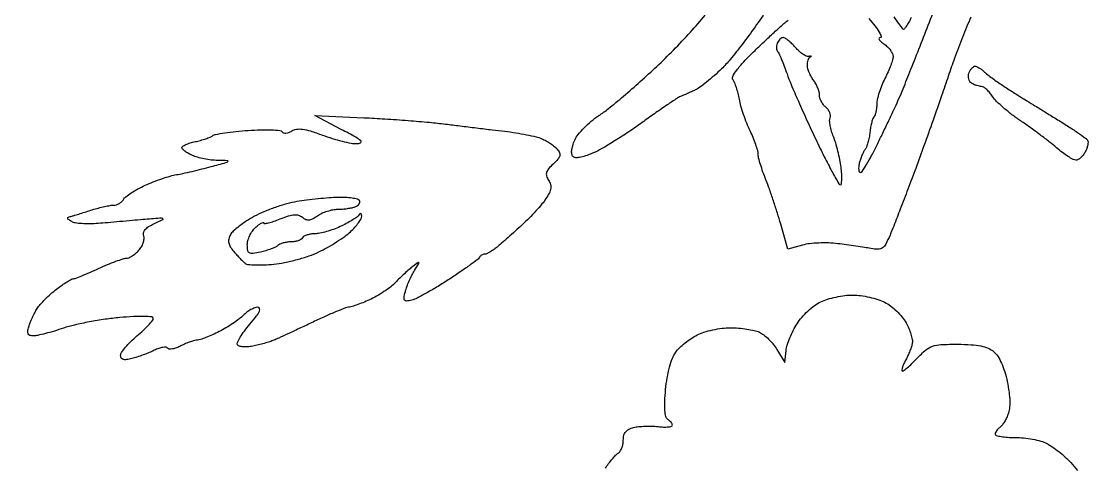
# Model space of a CAD drawing. Extents: x 0 to 102, y 0 to 135.
# Drawn here: x 32.89 to 55.12, y 17.5 to 26.73 of the extents above; entities that cross this region are included whole.
import ezdxf

# ---------------------------------------------------------------- set-up
doc = ezdxf.new("R2010")
doc.units = 0
doc.header["$MEASUREMENT"] = 0

msp = doc.modelspace()

# ---------------------------------------------------------------- linework, layer by layer
for points in [[(30.835569, 68.0607, 0.000004), (30.856286, 64.932268, 0.000002), (30.883525, 60.825814, 0.000002), (30.912326, 56.488502, 0.000002), (30.938318, 52.5789, -0.000116)], [(31.042661, 24.1956, 0.000001), (31.037549, 23.023692, 0.000001), (31.032419, 21.846099, 0.000001), (31.02793, 20.814404, 0.000005), (31.025166, 20.1771, 0.006013)], [(50.42879, 26.787811, -0.014957), (50.553693, 26.637052, -0.030672), (50.64037, 26.510529, -0.046841), (50.682587, 26.422166, -0.521527), (50.663766, 26.3952, 0.263801), (50.640976, 26.382277, 0.2742), (50.640877, 26.356514, 0.08168), (50.676045, 26.314282, 0.025604), (50.741176, 26.263503, -0.040715), (50.813116, 26.203837, -0.041449), (50.873968, 26.133634, -0.044883), (50.915995, 26.063777, -0.113458), (50.9292, 26.006333, -0.07386), (50.918996, 25.937632, -0.014899), (50.879497, 25.820292, -0.015428), (50.824772, 25.685378, -0.013886), (50.76, 25.5492, 0.02153), (50.695232, 25.407488, 0.019488), (50.640502, 25.255989, 0.019925), (50.602218, 25.116492, 0.057063), (50.5908, 25.01677, -0.025459), (50.586675, 24.935799, -0.028286), (50.57433, 24.858507, -0.029309), (50.556395, 24.794579, -0.113805), (50.534734, 24.759934, 0.112909), (50.511218, 24.722471, 0.019445), (50.486533, 24.641752, 0.020305), (50.464704, 24.542878, 0.016913), (50.44938, 24.436344, -0.020376), (50.432901, 24.327152, -0.020717), (50.407655, 24.220275, -0.021025), (50.378033, 24.1295, -0.075684), (50.348465, 24.07646, 0.04762), (50.317712, 24.027891, 0.018306), (50.28419, 23.955316, 0.01793), (50.253335, 23.8734, 0.021076), (50.230239, 23.79375, 0.031927), (50.217244, 23.720784, 0.055436), (50.217142, 23.659315, 0.081791), (50.228785, 23.617622, 0.291689), (50.251089, 23.6034, 0.253446), (50.287655, 23.623208, 0.008032), (50.380788, 23.771146, 0.01379), (50.485955, 23.955587, 0.008913), (50.597905, 24.17445, 0.001607), (50.71603, 24.417885, 0.001342), (50.839957, 24.677159, 0.001354), (50.952049, 24.914958, 0.003698), (51.029607, 25.0839, 0.009143), (51.115523, 25.284478, 0.001434), (51.276436, 25.683238, 0.001594), (51.463308, 26.154535, 0.00139), (51.655961, 26.649, 0.000377), (51.852584, 27.158979, 0.00036)], [(48.321384, 26.982941, -0.009467), (48.073497, 26.618754, -0.008818), (47.806201, 26.255364, -0.008832), (47.557296, 25.940864, -0.029336), (47.378409, 25.747223, -0.011034), (47.225398, 25.606309, -0.011402), (47.067953, 25.473858, -0.011179), (46.926601, 25.365454, -0.047069), (46.834875, 25.310744, -0.00341), (46.757451, 25.274586, -0.002572), (46.671903, 25.235873, -0.0026), (46.591126, 25.200321, -0.006009), (46.53, 25.174664, 0.048419), (46.451389, 25.133525, 0.003785), (46.253992, 25.002363, 0.005132), (46.020872, 24.8414, 0.003901), (45.7686, 24.660397, -0.008906), (45.498284, 24.470517, -0.007926), (45.210769, 24.282681, -0.00798), (44.94681, 24.121975, -0.024197), (44.760602, 24.024432, -0.019005), (44.596878, 23.955952, -0.03938), (44.46377, 23.917759, -0.052296), (44.363463, 23.908078, -0.19676), (44.306345, 23.932015, -0.153613), (44.27971, 23.983107, -0.068988), (44.276807, 24.059558, -0.051657), (44.296873, 24.157032, -0.027625), (44.340408, 24.272173, -0.063386), (44.411043, 24.389128, -0.026106), (44.533635, 24.528305, -0.025319), (44.682402, 24.665746, -0.02965), (44.836964, 24.779852, 0.025408), (45.036235, 24.924369, 0.006276), (45.3476, 25.181779, 0.006406), (45.697096, 25.485957, 0.006375), (46.039245, 25.799465, 0.010567), (46.381791, 26.135381, 0.00875), (46.732522, 26.506963, 0.008857), (47.04215, 26.859047, 0.023385)], [(52.538541, 26.820457, 0.005682), (52.36662, 26.400223, 0.005656), (52.201025, 25.967718, 0.008842), (52.069354, 25.5915, -0.003473), (51.934403, 25.192212, -0.001683), (51.756558, 24.683372, -0.001669), (51.567765, 24.154615, -0.002403), (51.396862, 23.688, -0.001301), (51.236271, 23.259397, -0.001441), (51.078806, 22.846051, -0.001334), (50.942465, 22.494044, -0.007463), (50.866123, 22.306792, -0.019242), (50.778154, 22.120191, -0.120799), (50.70925, 22.04154, -0.157879), (50.620874, 22.01442, -0.039897), (50.469289, 22.028891, 0.005544), (50.34042, 22.050196, 0.002124), (50.160742, 22.077076, 0.002103), (49.96544, 22.104609, 0.002584), (49.782885, 22.128602, 0.023699), (49.597169, 22.14314, 0.017834), (49.392282, 22.142129, 0.018131), (49.199302, 22.127269, 0.039092), (49.053091, 22.098959), (48.750511, 22.015413), (48.603483, 22.534456, 0.00695), (48.535564, 22.762113, 0.004826), (48.452783, 23.017469, 0.004868), (48.368541, 23.261126, 0.010003), (48.296928, 23.449883, -0.010814), (48.235856, 23.611646, -0.012118), (48.184261, 23.769912, -0.011461), (48.14681, 23.906305, -0.061341), (48.1374, 23.98272, 0.068841), (48.127143, 24.056865, 0.014739), (48.088107, 24.181115, 0.015138), (48.033831, 24.323514, 0.013912), (47.969594, 24.466493, -0.017822), (47.901327, 24.621675, -0.012421), (47.835005, 24.801159, -0.012547), (47.779926, 24.976711, -0.025245), (47.747063, 25.118056, 0.016821), (47.720524, 25.241591, 0.017593), (47.686074, 25.361204, 0.017545), (47.649176, 25.462068, 0.070836), (47.616289, 25.518557, -0.295583), (47.609714, 25.588399, -0.039849), (47.691923, 25.719349, -0.029549), (47.840614, 25.896119, -0.010679), (48.07147, 26.129587, -0.003336), (48.286061, 26.334772, -0.00396), (48.491528, 26.525571, -0.00345), (48.667181, 26.683904, -0.025248), (48.755472, 26.754747, 0.042464)], [(51.304536, 26.807826, -0.009487), (51.254027, 26.714535, -0.014545), (51.206436, 26.635907, -0.008949), (51.164399, 26.573295, -0.245149), (51.147347, 26.5644, -0.238848), (51.128635, 26.573879, -0.002864), (51.046024, 26.687839, -0.007814), (50.952009, 26.823539, -0.004937)], [(44.973873, 17.478542, -0.016748), (45.041574, 17.577357, -0.016679), (45.115825, 17.671558, -0.016771), (45.186084, 17.749373, -0.060651), (45.237819, 17.791354, 0.108977), (45.279154, 17.832051, 0.05016), (45.313939, 17.899554, 0.046374), (45.337615, 17.980995, 0.047593), (45.3456, 18.064692, -0.061214), (45.357708, 18.163223, -0.110723), (45.393986, 18.235516, -0.106506), (45.45881, 18.287184, -0.053758), (45.55733, 18.323517, -0.035748), (45.659418, 18.341508, -0.016588), (45.793776, 18.350901, -0.016336), (45.936156, 18.351465, -0.02188), (46.06493, 18.342117, 0.019697), (46.178361, 18.333385, 0.033026), (46.273888, 18.336116, 0.036744), (46.34333, 18.347899, 0.345116), (46.3608, 18.370195, 0.118428), (46.354019, 18.398423, 0.048703), (46.332681, 18.431799, 0.044573), (46.301698, 18.464708, 0.043246), (46.265075, 18.491976, -0.200497), (46.224772, 18.548253, -0.038841), (46.205921, 18.67462, -0.029406), (46.203791, 18.857518, -0.011491), (46.221498, 19.109583, -0.018805), (46.253385, 19.352128, -0.023672), (46.301855, 19.573388, -0.026137), (46.361791, 19.757168, -0.066175), (46.428987, 19.880264, -0.042809), (46.509222, 19.972228, -0.021977), (46.623909, 20.073607, -0.021671), (46.751976, 20.168284, -0.03044), (46.874414, 20.240419, -0.042726), (47.014048, 20.297188, -0.022198), (47.196161, 20.344925, -0.021903), (47.388825, 20.377634, -0.03102), (47.562369, 20.388469, -0.020184), (47.729477, 20.381775, -0.017849), (47.902555, 20.361592, -0.018211), (48.057197, 20.332141, -0.050771), (48.161737, 20.296791, -0.060083), (48.250542, 20.242644, -0.028089), (48.351643, 20.153302, -0.027339), (48.448448, 20.046479, -0.034352), (48.525268, 19.937241), (48.6873, 19.6695), (48.715275, 19.914642, -0.047283), (48.739771, 20.030638, -0.020352), (48.793048, 20.179678, -0.019922), (48.863084, 20.334896, -0.024856), (48.940752, 20.472649, -0.03927), (49.037894, 20.602687, -0.0268), (49.166868, 20.734718, -0.027079), (49.305887, 20.849311, -0.048079), (49.433163, 20.925457, -0.037866), (49.572616, 20.979124, -0.02095), (49.749517, 21.024253, -0.020787), (49.933605, 21.055156, -0.031287), (50.095986, 21.065269, -0.033091), (50.258101, 21.054469, -0.022075), (50.441358, 21.021725, -0.022257), (50.617038, 20.97396, -0.040036), (50.755075, 20.917219, -0.044709), (50.87769, 20.840449, -0.028749), (51.005423, 20.731494, -0.028836), (51.119037, 20.609398, -0.047234), (51.198439, 20.49268, -0.026165), (51.254883, 20.37603, -0.026299), (51.298726, 20.254318, -0.027237), (51.325439, 20.144543, -0.087746), (51.326128, 20.06968, -0.035782), (51.309202, 19.999722, -0.014992), (51.276961, 19.908255, -0.014743), (51.236486, 19.81208, -0.01855), (51.193159, 19.725704, 0.018475), (51.153977, 19.64762, 0.027619), (51.126168, 19.576538, 0.026286), (51.110507, 19.518857, 0.2548), (51.117422, 19.495378, 0.37555), (51.14116, 19.493788, 0.012136), (51.221935, 19.558559, 0.017861), (51.318651, 19.64614, 0.010755), (51.427249, 19.756424, -0.026531), (51.60762, 19.928393, -0.094159), (51.74563, 20.007549, -0.072767), (51.921126, 20.040882, -0.011854), (52.268523, 20.047385, -0.014199), (52.546126, 20.038114, -0.035579), (52.746897, 20.011272, -0.049074), (52.897152, 19.964446, -0.07409), (53.013946, 19.893147, -0.078481), (53.095089, 19.800287, -0.034672), (53.172305, 19.656286, -0.030782), (53.239962, 19.477272, -0.023782), (53.292036, 19.275228, -0.017068), (53.329764, 19.056175, -0.028878), (53.344398, 18.870595, -0.034841), (53.336855, 18.715854, -0.061318), (53.306358, 18.591684, -0.02486), (53.268162, 18.504525, -0.025279), (53.221693, 18.422088, -0.026071), (53.174121, 18.35488, -0.087504), (53.134018, 18.319125, 0.054302), (53.099661, 18.292346, 0.049193), (53.070584, 18.257959, 0.052349), (53.050729, 18.221529, 0.098924), (53.0442, 18.188851, 0.334289), (53.066076, 18.159787, 0.027059), (53.165127, 18.136987, 0.027896), (53.298059, 18.121448, 0.017086), (53.455867, 18.117277, -0.026996), (53.631367, 18.109158, -0.021751), (53.818277, 18.082111, -0.022263), (53.989047, 18.041817, -0.051276), (54.111517, 17.993086, -0.032144), (54.223056, 17.925401, -0.015115), (54.358384, 17.824661, -0.014907), (54.494294, 17.710195, -0.020295), (54.6093, 17.598598, -0.031593), (54.746886, 17.43415, -0.078238)]]:
    msp.add_lwpolyline(points, format="xyb")
for points in [[(48.654611, 26.3952, 0.13108), (48.622139, 26.386538, 0.062973), (48.587487, 26.360353, 0.055997), (48.556044, 26.321944, 0.051978), (48.53298, 26.276571, 0.047351), (48.519295, 26.227462, 0.051414), (48.515609, 26.178011, 0.057657), (48.521757, 26.135463, 0.13244), (48.537768, 26.107632, -0.090362), (48.563984, 26.069734, -0.006307), (48.616069, 25.950653, -0.008783), (48.67424, 25.80591, -0.006493), (48.733676, 25.643882, 0.014976), (48.818441, 25.424393, 0.003863), (48.968457, 25.075641, 0.003927), (49.145822, 24.680387, 0.003989), (49.328474, 24.29002, 0.004871), (49.50501, 23.929507, 0.007814), (49.663379, 23.625849, 0.002682), (49.80401, 23.369474, 0.272379), (49.837786, 23.3496, 0.373768), (49.859012, 23.368044, 0.024729), (49.866931, 23.455218, 0.026144), (49.865638, 23.571288, 0.01549), (49.852587, 23.70915, 0.017456), (49.827065, 23.867026, 0.011915), (49.787571, 24.044458, 0.012021), (49.741239, 24.213922, 0.023624), (49.694888, 24.345723, -0.024769), (49.655013, 24.459942, -0.027199), (49.628058, 24.574057, -0.028063), (49.615965, 24.673125, -0.108362), (49.625201, 24.734019, 0.118702), (49.631824, 24.784636, 0.068821), (49.616949, 24.844481, 0.062576), (49.583958, 24.904016, 0.061842), (49.53715, 24.953805, -0.056255), (49.487114, 25.005854, -0.043365), (49.444808, 25.072352, -0.044508), (49.415919, 25.142436, -0.07565), (49.4064, 25.204989, 0.065775), (49.39763, 25.271364, 0.030474), (49.369913, 25.353991, 0.029537), (49.329736, 25.438533, 0.036233), (49.282191, 25.51188, -0.034892), (49.234446, 25.585104, -0.028514), (49.193677, 25.669279, -0.029401), (49.165072, 25.751386, -0.064433), (49.155291, 25.8171, -0.041895), (49.158954, 25.873671, -0.045823), (49.172029, 25.927105, -0.050902), (49.191877, 25.97001, -0.132233), (49.21605, 25.993584, 0.04577), (49.23364, 26.005655, 0.565228), (49.232649, 26.012167, 0.140163), (49.217838, 26.013839, 0.014895), (49.183458, 26.007015, -0.16464), (49.134702, 26.011938, -0.040363), (49.063239, 26.051693, -0.037015), (48.984396, 26.113181, -0.029697), (48.909068, 26.190081, 0.019517), (48.835205, 26.268619, 0.024651), (48.760752, 26.334946, 0.023985), (48.69464, 26.3832, 0.146671)], [(52.624208, 25.803, -0.102682), (52.658446, 25.795894, -0.030823), (52.706136, 25.771614, -0.029468), (52.757602, 25.737046, -0.028107), (52.805507, 25.696153, 0.022695), (52.865406, 25.643893, 0.007248), (52.959015, 25.571614, 0.007216), (53.065733, 25.494033, 0.007994), (53.1711, 25.42223, 0.001317), (53.278421, 25.351984, 0.001151), (53.391016, 25.279079, 0.001157), (53.493064, 25.213669, 0.00345), (53.56335, 25.169526, 0.000663), (53.648629, 25.116941, 0.000078), (53.838358, 25.000336, 0.000094), (54.063973, 24.861784, 0.000077), (54.305127, 24.713802, -0.005026), (54.53952, 24.566755, -0.007172), (54.744352, 24.431181, -0.004254), (54.913541, 24.313552, -0.100633), (54.953139, 24.2714, -0.142418), (54.964096, 24.231905, -0.044477), (54.957823, 24.17012, -0.040368), (54.938053, 24.0989, -0.034997), (54.906336, 24.028148, -0.043078), (54.863729, 23.96276, -0.046564), (54.811532, 23.907474, -0.051667), (54.758007, 23.869437, -0.129853), (54.712073, 23.857398, -0.124824), (54.655371, 23.871895, -0.018307), (54.55251, 23.932893, -0.019726), (54.434102, 24.015885, -0.015785), (54.3132, 24.114122, 0.012279), (54.168301, 24.233555, 0.005565), (53.973084, 24.383092, 0.005506), (53.763548, 24.536357, 0.007511), (53.571158, 24.669536, -0.015857), (53.390546, 24.799072, -0.015378), (53.216602, 24.941076, -0.015483), (53.071497, 25.075274, -0.053408), (52.990378, 25.174212, 0.029824), (52.931703, 25.253073, 0.035098), (52.866943, 25.31993, 0.037703), (52.805454, 25.367239, 0.142691), (52.75952, 25.381295, -0.053362), (52.71497, 25.386672, -0.025954), (52.6598, 25.402455, -0.025399), (52.603505, 25.425026, -0.03334), (52.554885, 25.451509, -0.107533), (52.517429, 25.488537, -0.081093), (52.494024, 25.541651, -0.076557), (52.487896, 25.602471, -0.078664), (52.500486, 25.661714, -0.040012), (52.526362, 25.715779, -0.04825), (52.559194, 25.761497, -0.055425), (52.593699, 25.793057, -0.158842)], [(39.9735, 24.737139, -0.004524), (40.411725, 24.713004, -0.003487), (40.889295, 24.679018, -0.003526), (41.335142, 24.640997, -0.008412), (41.6655, 24.604862, 0.000669), (41.964725, 24.567435, 0.000456), (42.305023, 24.525648, 0.000459), (42.63332, 24.485944, 0.000926), (42.8922, 24.455364, -0.010243), (43.118496, 24.424347, -0.010191), (43.343716, 24.384042, -0.010084), (43.538982, 24.340862, -0.038804), (43.657077, 24.302333, -0.028489), (43.747195, 24.258812, -0.021978), (43.84021, 24.20168, -0.022436), (43.922582, 24.140399, -0.048434), (43.978626, 24.084814, -0.071753), (44.024142, 24.010487, -0.171111), (44.028434, 23.946774, -0.114048), (43.990608, 23.877336, -0.023721), (43.892967, 23.777311, 0.027277), (43.796876, 23.677464, 0.10825), (43.756606, 23.603048, 0.145754), (43.757261, 23.531093, 0.06501), (43.797007, 23.444063, -0.067082), (43.836709, 23.356172, -0.108029), (43.84285, 23.274563, -0.082993), (43.813985, 23.183113, -0.027316), (43.742937, 23.060722, -0.028412), (43.661891, 22.951271, -0.01067), (43.536669, 22.807205, -0.01053), (43.393341, 22.655778, -0.012591), (43.251867, 22.519519, -0.002295), (43.108243, 22.389203, -0.002072), (42.95846, 22.255666, -0.002075), (42.823254, 22.137123, -0.006594), (42.731502, 22.05945, -0.019127), (42.657111, 22.002774, -0.022215), (42.582138, 21.95489, -0.021931), (42.515918, 21.920407, -0.109495), (42.475283, 21.9114, 0.074955), (42.443898, 21.906669, 0.061382), (42.412912, 21.892762, 0.062882), (42.386982, 21.872215, 0.089461), (42.3705, 21.84795, -0.127978), (42.340562, 21.810379, -0.003775), (42.176625, 21.689367, -0.007324), (41.979065, 21.550204, -0.00496), (41.7501, 21.397193, -0.00813), (41.509443, 21.245329, -0.009504), (41.276062, 21.109318, -0.008598), (41.075146, 21.001774, -0.055734), (40.967952, 20.961069, -0.028758), (40.860273, 20.939906, -0.269692), (40.818294, 20.957176, -0.208801), (40.806114, 21.006528, -0.017899), (40.833285, 21.136875, -0.026662), (40.864023, 21.238172, -0.015005), (40.911456, 21.357645, -0.014943), (40.966721, 21.4757, -0.023592), (41.021772, 21.573, 0.001824), (41.112237, 21.717805, 0.234376), (41.114176, 21.738297, 0.49724), (41.101078, 21.742089, 0.003165), (40.989336, 21.6576, 0.015545), (40.912105, 21.594529, 0.007137), (40.81526, 21.507828, 0.007061), (40.715854, 21.413617, 0.009694), (40.62934, 21.325939, -0.038055), (40.530377, 21.236409, -0.017994), (40.390518, 21.135857, -0.017716), (40.235855, 21.040621, -0.023891), (40.089254, 20.966389, -0.008929), (39.950268, 20.907119, -0.011012), (39.818585, 20.857069, -0.00951), (39.706873, 20.81978, -0.075933), (39.653322, 20.8116, 0.094708), (39.593442, 20.800155, 0.004413), (39.40138, 20.721985, 0.007168), (39.174366, 20.623401, 0.005075), (38.922311, 20.506527, -0.001143), (38.66456, 20.38454, -0.001348), (38.420036, 20.270301, -0.001178), (38.213047, 20.174868, -0.008464), (38.1123, 20.130754, -0.02128), (38.028776, 20.099958, -0.00901), (37.914402, 20.065494, -0.008895), (37.790778, 20.033023, -0.0115), (37.676204, 20.007874, -0.029243), (37.570514, 19.993561, -0.038985), (37.473671, 19.993735, -0.043485), (37.397389, 20.006566, -0.193269), (37.36152, 20.033017, -0.252544), (37.358649, 20.081751, -0.024219), (37.415932, 20.190624, -0.026233), (37.502334, 20.321012, -0.017569), (37.613858, 20.46097, 0.011487), (37.748716, 20.626051, 0.054643), (37.812634, 20.729647, 0.190476), (37.816386, 20.785387, 0.32628), (37.780492, 20.8116, 0.09091), (37.717659, 20.80008, 0.035795), (37.637542, 20.762929, 0.033951), (37.554564, 20.709316, 0.035987), (37.48131, 20.64591, -0.034901), (37.394361, 20.570321, -0.013693), (37.264846, 20.478158, -0.013475), (37.118841, 20.385778, -0.016361), (36.97708, 20.30751, -0.011798), (36.839467, 20.241349, -0.013834), (36.705933, 20.185381, -0.012805), (36.591246, 20.144344, -0.078468), (36.52942, 20.134279, 0.066803), (36.472425, 20.126352, 0.017593), (36.384434, 20.098479, 0.017539), (36.28561, 20.059348, 0.017183), (36.189083, 20.013139, -0.030613), (36.097275, 19.972182, -0.045982), (36.012718, 19.949096, -0.056738), (35.946274, 19.945021, -0.246077), (35.91338, 19.9645, 0.240852), (35.880468, 19.984431, 0.055998), (35.813842, 19.981761, 0.045743), (35.729062, 19.960711, 0.030799), (35.636997, 19.922181, -0.016029), (35.531316, 19.874238, -0.01004), (35.404879, 19.824651, -0.010075), (35.278267, 19.780783, -0.018065), (35.17245, 19.750669, -0.024688), (35.060088, 19.728854, -0.102877), (34.991611, 19.733149, -0.195633), (34.95407, 19.761929, -0.133372), (34.9398, 19.814473, -0.151176), (34.959473, 19.878054, -0.023999), (35.039205, 19.983339, -0.024751), (35.148626, 20.10183, -0.019406), (35.2782, 20.2194, 0.012638), (35.407829, 20.333861, 0.017709), (35.517195, 20.442927, 0.014122), (35.600569, 20.537393, 0.175487), (35.6166, 20.581661, 0.389147), (35.588541, 20.612254, 0.015547), (35.424365, 20.621333, 0.018996), (35.203743, 20.618281, 0.009118), (34.921269, 20.59846, 0.013854), (34.620809, 20.56345, 0.010436), (34.292741, 20.508966, 0.010571), (33.986275, 20.444738, 0.023847), (33.758019, 20.380235, -0.008608), (33.567601, 20.320101, -0.009661), (33.382387, 20.268972, -0.009032), (33.223433, 20.231426, -0.050134), (33.136349, 20.22148, -0.064488), (33.063138, 20.229957, -0.216079), (33.026173, 20.259223, -0.159887), (33.017478, 20.313652, -0.03285), (33.039408, 20.40975, -0.022951), (33.069511, 20.495966, -0.012676), (33.113708, 20.598445, -0.012617), (33.163867, 20.700259, -0.019781), (33.212568, 20.784817, -0.039996), (33.276839, 20.87077, -0.015594), (33.378364, 20.979056, -0.01532), (33.496073, 21.089992, -0.018389), (33.613595, 21.186667, -0.009564), (33.727074, 21.269837, -0.013087), (33.832532, 21.340017, -0.009859), (33.922243, 21.393949, -0.131136), (33.959156, 21.4038, 0.092397), (34.000047, 21.411421, 0.003892), (34.137983, 21.465928, 0.006593), (34.300855, 21.534271, 0.004629), (34.482428, 21.6153, -0.008374), (34.667631, 21.696291, -0.010571), (34.841677, 21.764672, -0.008821), (34.988946, 21.816035, -0.079652), (35.056095, 21.8268, 0.105601), (35.109189, 21.83814, 0.036219), (35.17883, 21.875577, 0.03409), (35.251933, 21.929306, 0.033329), (35.317648, 21.992849, 0.051184), (35.371403, 22.066068, 0.051492), (35.409037, 22.148537, 0.056447), (35.426075, 22.227526, 0.117051), (35.417737, 22.289676, -0.149549), (35.413136, 22.35575, -0.122694), (35.445417, 22.419055, -0.077607), (35.519471, 22.481451, -0.028845), (35.640126, 22.545434, 0.007334), (35.812761, 22.627676, 0.665481), (35.811448, 22.648546, 0.103718), (35.754395, 22.655826, 0.001441), (35.4051, 22.626888, 0.000089), (35.179933, 22.60754, 0.000059), (34.922351, 22.585329, 0.00006), (34.672781, 22.563749, 0.000118), (34.4745, 22.546533, -0.018772), (34.303426, 22.538092, -0.021252), (34.139176, 22.543141, -0.021046), (34.001247, 22.559118, -0.099416), (33.926971, 22.586702, -0.014536), (33.857113, 22.632754, -0.244423), (33.844742, 22.656549, -0.312968), (33.858395, 22.676226, -0.021071), (33.926971, 22.698602, 0.005126), (33.994142, 22.718175, 0.001274), (34.103663, 22.751614, 0.001303), (34.228811, 22.790531, 0.001307), (34.353606, 22.830053, -0.011761), (34.47938, 22.867011, -0.011564), (34.60746, 22.898239, -0.01151), (34.720896, 22.92041, -0.042523), (34.793553, 22.9266, 0.074982), (34.851296, 22.935308, 0.055078), (34.910775, 22.961118, 0.055266), (34.962957, 22.999155, 0.077183), (34.999046, 23.044109, -0.098537), (35.0482, 23.100286, -0.019123), (35.158657, 23.178692, -0.019654), (35.296693, 23.261387, -0.017053), (35.4474, 23.337249, -0.014502), (35.612812, 23.407816, -0.011535), (35.795094, 23.474595, -0.011704), (35.96699, 23.528654, -0.028517), (36.096438, 23.558181, 0.011055), (36.230267, 23.58383, 0.004046), (36.418363, 23.625805, 0.004009), (36.62329, 23.675015, 0.004791), (36.815538, 23.724774, 0.001319), (37.120477, 23.80769, 0.119834), (37.160842, 23.830092, 0.669802), (37.154863, 23.846233, 0.004487), (36.953031, 23.851632, -0.025333), (36.817321, 23.860933, -0.01867), (36.668487, 23.884405, -0.018964), (36.529108, 23.917286, -0.039503), (36.424281, 23.95538, -0.02306), (36.341759, 23.997676, -0.031591), (36.272097, 24.043607, -0.032611), (36.221744, 24.086998, -0.201234), (36.2088, 24.117858, -0.26065), (36.224695, 24.146277, -0.032503), (36.289567, 24.180538, -0.031585), (36.378406, 24.213752, -0.020996), (36.48375, 24.240947, 0.01422), (36.595216, 24.268117, 0.015075), (36.702785, 24.301118, 0.014825), (36.79344, 24.33498, 0.06426), (36.8433, 24.363228, -0.11635), (36.905345, 24.390353, -0.008019), (37.095376, 24.421888, -0.011082), (37.325676, 24.451118, -0.008088), (37.582632, 24.473766, -0.011311), (37.836942, 24.486266, -0.017029), (38.058884, 24.484588, -0.011956), (38.23878, 24.472783, -0.236197), (38.284504, 24.444539, 0.184063), (38.314202, 24.421814, 0.09524), (38.361387, 24.417117, 0.07123), (38.420066, 24.431037, 0.04581), (38.482631, 24.462558, -0.104115), (38.58183, 24.498854, -0.069782), (38.703032, 24.499333, -0.04324), (38.868377, 24.462043, -0.012446), (39.116383, 24.376225, 0.014534), (39.318045, 24.307386, 0.014238), (39.524744, 24.249865, 0.01427), (39.70875, 24.209797, 0.050982), (39.828624, 24.199705, 0.116232), (39.905816, 24.219359, 0.520048), (39.910881, 24.257817, 0.059624), (39.806747, 24.332713, 0.004771), (39.5082, 24.493826), (38.9583, 24.783843)], [(39.439757, 23.08591, 0.012336), (39.255115, 23.076747, 0.006442), (39.025644, 23.056699, 0.006402), (38.790631, 23.03007, 0.009735), (38.5873, 23.000358, 0.026707), (38.382602, 22.95502, 0.01564), (38.14289, 22.880172, 0.015615), (37.907097, 22.790028, 0.025518), (37.714196, 22.697462, 0.018902), (37.548107, 22.598752, 0.020402), (37.394252, 22.49011, 0.020416), (37.270633, 22.386735, 0.085739), (37.211304, 22.310677, 0.066281), (37.17887, 22.224254, 0.107001), (37.177816, 22.14599, 0.089637), (37.210112, 22.064781, 0.035999), (37.280707, 21.967812, 0.008623), (37.346177, 21.892939, 0.008351), (37.414881, 21.81955, 0.008294), (37.477461, 21.757012, 0.030231), (37.5201, 21.720507, 0.141647), (37.578985, 21.697927, 0.014822), (37.728096, 21.689702, 0.017435), (37.909914, 21.691412, 0.013123), (38.109372, 21.705499, 0.025629), (38.333594, 21.73893, 0.016225), (38.590913, 21.799641, 0.01629), (38.840454, 21.875938, 0.028734), (39.039972, 21.957195, 0.017387), (39.220089, 22.050731, 0.013567), (39.409125, 22.164271, 0.013779), (39.579567, 22.27977, 0.03221), (39.69855, 22.377476, 0.02184), (39.78752, 22.468279, 0.026355), (39.862479, 22.561194, 0.026515), (39.916161, 22.644375, 0.133983), (39.929905, 22.697374, 0.047708), (39.92573, 22.735873, 0.280805), (39.912459, 22.750094, 0.264355), (39.892964, 22.745232, 0.043985), (39.866455, 22.7151, -0.083467), (39.82371, 22.673601, -0.014341), (39.728523, 22.611862, -0.015271), (39.611296, 22.545336, -0.013113), (39.48418, 22.48245, -0.021111), (39.34668, 22.425774, -0.01832), (39.198277, 22.37789, -0.018712), (39.060623, 22.344486, -0.050203), (38.960423, 22.3344, 0.038146), (38.878641, 22.328152, 0.041712), (38.801245, 22.309549, 0.045785), (38.738736, 22.282323, 0.129453), (38.7045, 22.2498, -0.123387), (38.671101, 22.217305, -0.047457), (38.611882, 22.190051, -0.0433), (38.539031, 22.171455, -0.040867), (38.462627, 22.1652, 0.035515), (38.384148, 22.159619, 0.032849), (38.305123, 22.142967, 0.03449), (38.236753, 22.118605, 0.086249), (38.19267, 22.089513, -0.079503), (38.144164, 22.056561, -0.019592), (38.055142, 22.01904, -0.019558), (37.948504, 21.983632, -0.018454), (37.83735, 21.955891, -0.016938), (37.674843, 21.927359, -0.159174), (37.605928, 21.939599, -0.234045), (37.571633, 21.987687, -0.039946), (37.5624, 22.103066, -0.068413), (37.574735, 22.192792, -0.042032), (37.612102, 22.292905, -0.041411), (37.666834, 22.387608, -0.057168), (37.7316, 22.4613, -0.016763), (37.796586, 22.516264, -0.03546), (37.851097, 22.553368, -0.061694), (37.888178, 22.569198, -0.4989), (37.9008, 22.559697, 0.457532), (37.917782, 22.545024, 0.022218), (38.000485, 22.560932, 0.023456), (38.109978, 22.592579, 0.013087), (38.240154, 22.640752, -0.016863), (38.416873, 22.704637, -0.059837), (38.534917, 22.727784, -0.094974), (38.623852, 22.717486, -0.097321), (38.701819, 22.675025, 0.071104), (38.772073, 22.631879, 0.128873), (38.838306, 22.621702, 0.097498), (38.913609, 22.644853, 0.029602), (39.01579, 22.707757, -0.04595), (39.105789, 22.759189, -0.029454), (39.21814, 22.802566, -0.029524), (39.334224, 22.832273, -0.047911), (39.435505, 22.842, 0.019305), (39.532593, 22.84575, 0.01586), (39.635737, 22.85703, 0.016151), (39.729917, 22.873482, 0.040313), (39.796895, 22.893165, 0.060475), (39.844431, 22.91835, 0.091339), (39.877312, 22.951547, 0.120446), (39.890678, 22.987198, 0.169737), (39.883421, 23.020065, 0.196647), (39.843509, 23.049097, 0.023306), (39.733787, 23.070648, 0.02503), (39.595175, 23.084175, 0.01804)]]:
    msp.add_lwpolyline(points, format="xyb", close=True)

doc.saveas('drawing.dxf')
